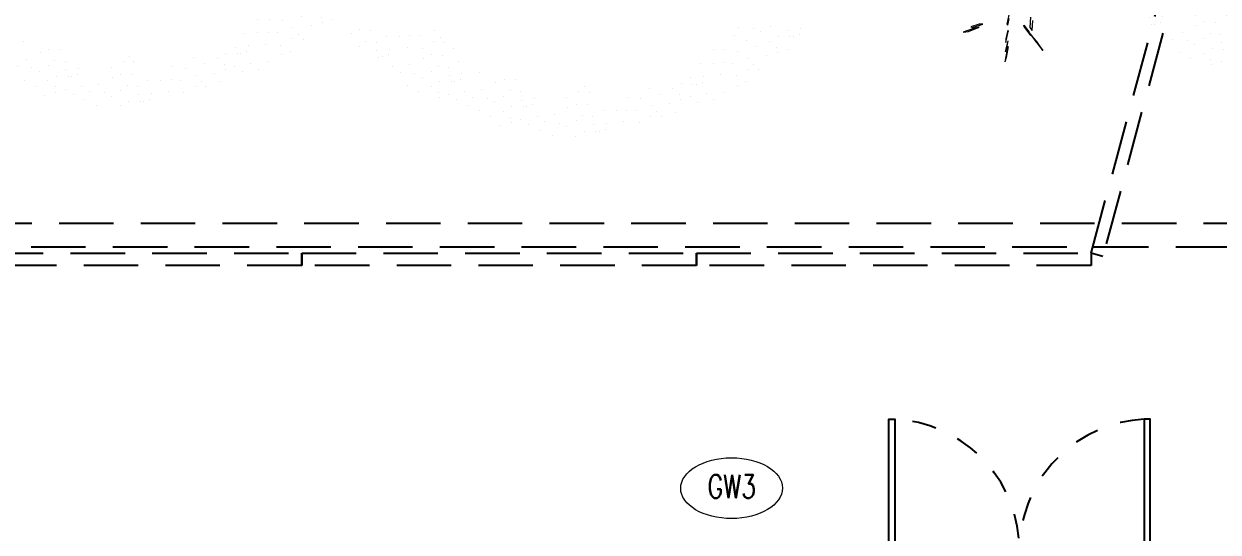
# Model space of a CAD drawing. Header units: metres. Extents: x 42 to 199, y -121 to 268.
# Drawn here: x 94.026 to 98.956, y -54.274 to -52.176 of the extents above; entities that cross this region are included whole.
import ezdxf
from ezdxf.enums import TextEntityAlignment as Align

# ---------------------------------------------------------------- set-up
doc = ezdxf.new("R2010")
doc.units = ezdxf.units.M
doc.header["$LTSCALE"] = 0.3
doc.linetypes.add('HIDDEN', pattern=[0.375, 0.25, -0.125])
doc.layers.get('0').update_dxf_attribs({"color": 8})
for name, color, linetype, lineweight in [('A-DOOR TAGS', 8, 'Continuous', 9), ('A-LANDSCAPE', 8, 'Continuous', 5), ('DA HOUSE ARCH LAYOUT', 8, 'Continuous', 9)]:
    doc.layers.add(name, color=color, linetype=linetype, lineweight=lineweight)
doc.layers.add('A-DWV', color=8, linetype='Continuous')
doc.layers.add('A-Hidden-Above', color=8, linetype='HIDDEN')
doc.styles.add('RomanS-Narrow', font='romans.shx', dxfattribs={"width": 0.75})

# ---------------------------------------------------------------- blocks, each defined once
blk = doc.blocks.new('MUSTER_0')
at = {"color": 8, "linetype": 'Continuous', "transparency": 33554585}
for p, q in [((6.2078, -0.8393), (6.2078, -0.8393)), ((6.2478, -0.8353), (6.2478, -0.8353)), ((6.2433, -0.9168), (6.2433, -0.9168)), ((6.2723, -0.8678), (6.2723, -0.8678)), ((6.2803, -0.8888), (6.2803, -0.8888)), ((6.3643, -0.8778), (6.3643, -0.8778)), ((6.4033, -0.9303), (6.4033, -0.9303)), ((6.3033, -0.9608), (6.3033, -0.9608)), ((6.3508, -1.0043), (6.3508, -1.0043)), ((6.3728, -0.9468), (6.3728, -0.9468)), ((6.4473, -0.9908), (6.4473, -0.9908)), ((6.5493, -1.0133), (6.5493, -1.0133)), ((6.2563, -1.0328), (6.2563, -1.0328)), ((6.3118, -1.0783), (6.3118, -1.0783)), ((6.4118, -1.0718), (6.4118, -1.0718)), ((6.5268, -1.0523), (6.5268, -1.0523)), ((6.5693, -1.0808), (6.5693, -1.0808)), ((6.6528, -1.0668), (6.6528, -1.0668)), ((6.3043, -1.1313), (6.3043, -1.1313)), ((6.3973, -1.1493), (6.3973, -1.1493)), ((6.4998, -1.1013), (6.4998, -1.1013)), ((6.6328, -1.1383), (6.6328, -1.1383)), ((6.6923, -1.1123), (6.6923, -1.1123)), ((6.3288, -1.2253), (6.3288, -1.2253)), ((6.3903, -1.2353), (6.3903, -1.2353)), ((6.4788, -1.1798), (6.4788, -1.1798)), ((6.5648, -1.1858), (6.5648, -1.1858)), ((6.5813, -1.2438), (6.5813, -1.2438)), ((6.6598, -1.2358), (6.6598, -1.2358)), ((6.7638, -1.1818), (6.7638, -1.1818)), ((6.8288, -1.2253), (6.8288, -1.2253)), ((6.4993, -1.2658), (6.4993, -1.2658)), ((6.6068, -1.3063), (6.6068, -1.3063)), ((6.8113, -1.2838), (6.8113, -1.2838)), ((6.8793, -1.3188), (6.8793, -1.3188)), ((6.5218, -1.3358), (6.5218, -1.3358)), ((6.6353, -1.3868), (6.6353, -1.3868)), ((6.7078, -1.3393), (6.7078, -1.3393)), ((6.7478, -1.3353), (6.7478, -1.3353)), ((6.7723, -1.3678), (6.7723, -1.3678)), ((6.7803, -1.3888), (6.7803, -1.3888)), ((6.8643, -1.3778), (6.8643, -1.3778)), ((6.7433, -1.4168), (6.7433, -1.4168)), ((6.8033, -1.4608), (6.8033, -1.4608)), ((6.8728, -1.4468), (6.8728, -1.4468)), ((6.9033, -1.4303), (6.9033, -1.4303)), ((6.9903, -1.4373), (6.9903, -1.4373)), ((6.8508, -1.5043), (6.8508, -1.5043)), ((6.9473, -1.4908), (6.9473, -1.4908)), ((7.0268, -1.5523), (7.0268, -1.5523)), ((7.0493, -1.5133), (7.0493, -1.5133)), ((6.9118, -1.5718), (6.9118, -1.5718)), ((6.9998, -1.6013), (6.9998, -1.6013)), ((7.0693, -1.5808), (7.0693, -1.5808)), ((7.1328, -1.6383), (7.1328, -1.6383)), ((6.8973, -1.6493), (6.8973, -1.6493)), ((6.9788, -1.6798), (6.9788, -1.6798)), ((7.0648, -1.6858), (7.0648, -1.6858)), ((6.9993, -1.7658), (6.9993, -1.7658)), ((7.0813, -1.7438), (7.0813, -1.7438)), ((7.1598, -1.7358), (7.1598, -1.7358)), ((7.1068, -1.8063), (7.1068, -1.8063)), ((7.2078, -1.8393), (7.2078, -1.8393)), ((7.2478, -1.8353), (7.2478, -1.8353)), ((7.2723, -1.8678), (7.2723, -1.8678)), ((7.1353, -1.8868), (7.1353, -1.8868)), ((7.1948, -1.9388), (7.1948, -1.9388)), ((7.2433, -1.9168), (7.2433, -1.9168)), ((7.2803, -1.8888), (7.2803, -1.8888)), ((7.0493, -2.0133), (7.0493, -2.0133)), ((7.1318, -1.9968), (7.1318, -1.9968)), ((7.2103, -2.0038), (7.2103, -2.0038)), ((7.3033, -1.9608), (7.3033, -1.9608)), ((7.3508, -2.0043), (7.3508, -2.0043)), ((7.0268, -2.0523), (7.0268, -2.0523)), ((7.0693, -2.0808), (7.0693, -2.0808)), ((7.1528, -2.0668), (7.1528, -2.0668)), ((7.2563, -2.0328), (7.2563, -2.0328)), ((7.3118, -2.0783), (7.3118, -2.0783)), ((7.1328, -2.1383), (7.1328, -2.1383)), ((7.1923, -2.1123), (7.1923, -2.1123)), ((7.2638, -2.1818), (7.2638, -2.1818)), ((7.3043, -2.1313), (7.3043, -2.1313)), ((7.3973, -2.1493), (7.3973, -2.1493)), ((7.3288, -2.2253), (7.3288, -2.2253)), ((7.3903, -2.2353), (7.3903, -2.2353)), ((7.2078, -2.3393), (7.2078, -2.3393)), ((7.2478, -2.3353), (7.2478, -2.3353)), ((7.3113, -2.2838), (7.3113, -2.2838)), ((7.3793, -2.3188), (7.3793, -2.3188)), ((7.2433, -2.4168), (7.2433, -2.4168)), ((7.2723, -2.3678), (7.2723, -2.3678)), ((7.2803, -2.3888), (7.2803, -2.3888)), ((7.3643, -2.3778), (7.3643, -2.3778)), ((7.1318, -2.4968), (7.1318, -2.4968)), ((7.1948, -2.4388), (7.1948, -2.4388)), ((7.3033, -2.4608), (7.3033, -2.4608)), ((7.3728, -2.4468), (7.3728, -2.4468)), ((7.4033, -2.4303), (7.4033, -2.4303)), ((7.4473, -2.4908), (7.4473, -2.4908)), ((7.1528, -2.5668), (7.1528, -2.5668)), ((7.2103, -2.5038), (7.2103, -2.5038)), ((7.2563, -2.5328), (7.2563, -2.5328)), ((7.3118, -2.5783), (7.3118, -2.5783)), ((7.3508, -2.5043), (7.3508, -2.5043)), ((7.4118, -2.5718), (7.4118, -2.5718)), ((7.1923, -2.6123), (7.1923, -2.6123)), ((7.3043, -2.6313), (7.3043, -2.6313)), ((7.3973, -2.6493), (7.3973, -2.6493)), ((7.1598, -2.7358), (7.1598, -2.7358)), ((7.2638, -2.6818), (7.2638, -2.6818)), ((7.3288, -2.7253), (7.3288, -2.7253)), ((7.3903, -2.7353), (7.3903, -2.7353)), ((7.3113, -2.7838), (7.3113, -2.7838)), ((7.1353, -2.8868), (7.1353, -2.8868)), ((7.2078, -2.8393), (7.2078, -2.8393)), ((7.2478, -2.8353), (7.2478, -2.8353)), ((7.2723, -2.8678), (7.2723, -2.8678)), ((7.2803, -2.8888), (7.2803, -2.8888)), ((7.3643, -2.8778), (7.3643, -2.8778)), ((7.3793, -2.8188), (7.3793, -2.8188)), ((7.0683, -2.9448), (7.0683, -2.9448)), ((7.1948, -2.9388), (7.1948, -2.9388)), ((7.2433, -2.9168), (7.2433, -2.9168)), ((7.3033, -2.9608), (7.3033, -2.9608)), ((7.3728, -2.9468), (7.3728, -2.9468)), ((7.4033, -2.9303), (7.4033, -2.9303)), ((7.0493, -3.0133), (7.0493, -3.0133)), ((7.1318, -2.9968), (7.1318, -2.9968)), ((7.2103, -3.0038), (7.2103, -3.0038)), ((7.2563, -3.0328), (7.2563, -3.0328)), ((7.3508, -3.0043), (7.3508, -3.0043)), ((6.9998, -3.1013), (6.9998, -3.1013)), ((7.0268, -3.0523), (7.0268, -3.0523)), ((7.0693, -3.0808), (7.0693, -3.0808)), ((7.1528, -3.0668), (7.1528, -3.0668)), ((7.1923, -3.1123), (7.1923, -3.1123)), ((7.3118, -3.0783), (7.3118, -3.0783)), ((7.4118, -3.0718), (7.4118, -3.0718)), ((7.0648, -3.1858), (7.0648, -3.1858)), ((7.1328, -3.1383), (7.1328, -3.1383)), ((7.2638, -3.1818), (7.2638, -3.1818)), ((7.3043, -3.1313), (7.3043, -3.1313)), ((7.3973, -3.1493), (7.3973, -3.1493)), ((7.0813, -3.2438), (7.0813, -3.2438)), ((7.1598, -3.2358), (7.1598, -3.2358)), ((7.3288, -3.2253), (7.3288, -3.2253)), ((7.1068, -3.3063), (7.1068, -3.3063)), ((7.2078, -3.3393), (7.2078, -3.3393)), ((7.2478, -3.3353), (7.2478, -3.3353)), ((7.3113, -3.2838), (7.3113, -3.2838)), ((7.1353, -3.3868), (7.1353, -3.3868)), ((7.1948, -3.4388), (7.1948, -3.4388)), ((7.2433, -3.4168), (7.2433, -3.4168)), ((7.2723, -3.3678), (7.2723, -3.3678)), ((7.2803, -3.3888), (7.2803, -3.3888)), ((7.1318, -3.4968), (7.1318, -3.4968)), ((7.2103, -3.5038), (7.2103, -3.5038)), ((7.1528, -3.5668), (7.1528, -3.5668)), ((7.2563, -3.5328), (7.2563, -3.5328)), ((7.1923, -3.6123), (7.1923, -3.6123))]:
    blk.add_line(p, q, dxfattribs=at)
blk = doc.blocks.new('02PTRX29')
at = {"color": 8, "linetype": 'Continuous', "transparency": 33554572}
for p, q in [((-0.1142, -0.4445), (-0.1127, -0.4638)), ((-0.0702, -0.4576), (-0.074, -0.4402)), ((-0.0738, -0.4468), (-0.071, -0.4596)), ((-0.1175, -0.4693), (-0.1184, -0.4509)), ((-0.1127, -0.4638), (-0.1175, -0.4693)), ((-0.115, -0.4786), (-0.1025, -0.4616)), ((-0.1015, -0.4591), (-0.1118, -0.4725)), ((-0.1025, -0.4616), (-0.1015, -0.4591)), ((-0.0719, -0.4686), (-0.0723, -0.4712)), ((-0.0719, -0.4686), (-0.0681, -0.4852)), ((-0.0702, -0.4576), (-0.071, -0.4596)), ((-0.025, -0.4574), (-0.0178, -0.4577)), ((-0.0055, -0.464), (-0.025, -0.4574)), ((-0.0178, -0.4577), (-0.0023, -0.4623)), ((-0.0178, -0.4634), (-0.0074, -0.4657)), ((0.0017, -0.4709), (-0.0178, -0.4634)), ((-0.0074, -0.4657), (0.0118, -0.4726)), ((-0.0023, -0.4623), (-0.0055, -0.464)), ((-0.1374, -0.5068), (-0.1258, -0.4902)), ((-0.1321, -0.5002), (-0.1201, -0.483)), ((-0.1258, -0.4902), (-0.1201, -0.483)), ((-0.1251, -0.4915), (-0.1258, -0.4912)), ((-0.1135, -0.4753), (-0.1251, -0.4915)), ((-0.1214, -0.4848), (-0.1169, -0.4788)), ((-0.1169, -0.4788), (-0.1135, -0.4753)), ((-0.1118, -0.4725), (-0.115, -0.4786)), ((-0.0679, -0.492), (-0.0723, -0.4712)), ((-0.0719, -0.4889), (-0.0702, -0.4936)), ((-0.0719, -0.4889), (-0.0683, -0.5084)), ((-0.0681, -0.4852), (-0.0679, -0.492)), ((0.0118, -0.4726), (0.0017, -0.4709)), ((-0.1321, -0.5002), (-0.1374, -0.5068)), ((-0.0723, -0.4992), (-0.07, -0.5082)), ((-0.0723, -0.4992), (-0.0687, -0.5198)), ((-0.0702, -0.4936), (-0.067, -0.5084)), ((-0.07, -0.5082), (-0.0664, -0.528)), ((-0.0683, -0.5084), (-0.067, -0.5084)), ((-0.0687, -0.5198), (-0.0664, -0.528))]:
    blk.add_line(p, q, dxfattribs=at)
blk = doc.blocks.new('FK_R_BLR_FINAL FLOOR PLANS_24.09.2020$0$Door Legend-flat-46')
at = {"color": 8, "linetype": 'ByBlock'}
blk.add_ellipse((-0.0021, 0.106), major_axis=(0.21, 0.0004), ratio=0.597277, start_param=-3.141592653589793, end_param=3.141592653589793, dxfattribs=at)
blk = doc.blocks.new('SCREEN')
at = {"layer": 'A-Hidden-Above', "color": 8, "ltscale": 3}
for points in [[(198.8527, -151.3873), (198.4303, -152.9611), (198.382, -152.9481), (198.8044, -151.3743)], [(209.756, -152.8231), (209.756, -152.9231), (185.446, -152.9231), (185.3461, -152.8231)], [(195.123, -152.9981), (193.4935, -152.9981), (193.4935, -152.9481), (195.123, -152.9481)], [(196.7525, -152.9981), (195.123, -152.9981), (195.123, -152.9481), (196.7525, -152.9481)], [(198.382, -152.9981), (196.7525, -152.9981), (196.7525, -152.9481), (198.382, -152.9481)]]:
    blk.add_lwpolyline(points, close=True, dxfattribs=at)
blk.add_lwpolyline([(209.756, -153.523), (209.756, -152.9231), (185.446, -152.9231), (185.446, -172.9831), (193.436, -172.9831), (193.436, -168.9831)], dxfattribs=at)
blk = doc.blocks.new('DA HOUSE ARCH LAYOUT')
at = {"layer": 'A-DWV', "color": 8, "linetype": 'Continuous'}
for points in [[(0.45, 6.28), (0.45, 6.82), (0.475, 6.82), (0.475, 6.28)], [(1.53, 6.28), (1.53, 6.82), (1.505, 6.82), (1.505, 6.28)]]:
    blk.add_lwpolyline(points, close=True, dxfattribs=at)
at = {"layer": 'A-Hidden-Above', "color": 8}
for centre, start, end in [((0.4504, 6.2807), 5.2342, 87.3841), ((1.5296, 6.2807), 92.6159, 174.7658)]:
    blk.add_arc(centre, 0.5398, start, end, dxfattribs=at)
at = {"layer": 'A-DOOR TAGS', "color": 8}
ref = blk.add_blockref('FK_R_BLR_FINAL FLOOR PLANS_24.09.2020$0$Door Legend-flat-46', (-0.1965, 6.4298), dxfattribs=at)
ref.add_attrib('D1', 'GW3', dxfattribs={"layer": '0', "height": 0.096, "style": 'RomanS-Narrow', "width": 0.75}).set_placement((-0.1975, 6.5429, 0), align=Align.MIDDLE)
at = {"layer": 'A-Hidden-Above', "color": 8, "ltscale": 0.25}
blk.add_blockref('SCREEN', (-197.0961, 160.4531), dxfattribs=at)
at = {"layer": 'A-LANDSCAPE', "color": 8, "lineweight": 35, "transparency": 33554457}
for name, p, xscale, yscale, zscale, rotation in [('MUSTER_0', (-0.0188, 12.0861), 0.6306893141900022, 0.6306893141900022, 0.6306893141900022, 251.0061319040827), ('MUSTER_0', (5.0503, 12.0968), 0.6306893141900022, 0.6306893141900022, 0.6306893141900022, 251.0061319040827), ('MUSTER_0', (1.8612, 11.9611), 0.6306893141900022, 0.6306893141900022, 0.6306893141900022, 251.0061319040827), ('02PTRX29', (0.7838, 9.4585), -2.203045860934945, 2.203045860934944, 2.203045860934944, 359.9999999999996)]:
    blk.add_blockref(name, p, dxfattribs=dict(at, xscale=xscale, yscale=yscale, zscale=zscale, rotation=rotation))

msp = doc.modelspace()

# ---------------------------------------------------------------- block references
at = {"layer": 'DA HOUSE ARCH LAYOUT'}
msp.add_blockref('DA HOUSE ARCH LAYOUT', (97.1462, -60.628), dxfattribs=at)

doc.saveas('drawing.dxf')
